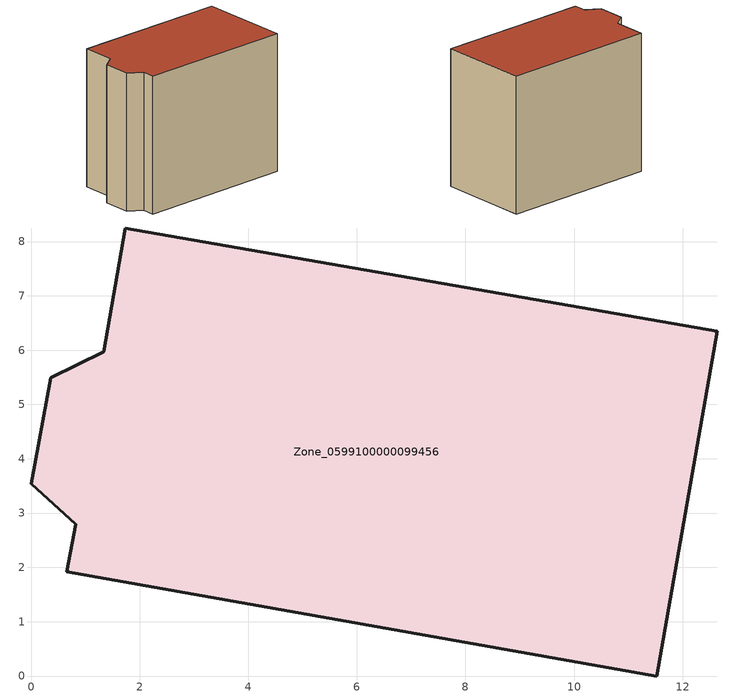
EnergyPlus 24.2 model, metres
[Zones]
Zone_0599100000099456
 floor ground (C_G): 12.64,6.35 11.52,0 0.66,1.92 0.82,2.8 0,3.54 0.36,5.49 1.34,5.97 1.74,8.25 z0
 wall outside (C_F): 11.52,0 12.64,6.35 1.74,8.25 1.34,5.97 0.36,5.49 0,3.54 0.82,2.8 0.66,1.92 11.52,0 z0:9.79
 roof outside (C_R): 1.34,5.97 0.36,5.49 0,3.54 0.82,2.8 0.66,1.92 11.52,0 12.64,6.35 1.74,8.25 z9.79
[BUILDING]
Pand.0599100000099456: North Axis=0; Terrain=City; Loads Convergence Tolerance Value=0.04; Temperature Convergence Tolerance Value=0.4; Solar Distribution=FullExterior; Maximum Number of Warmup Days=25; Minimum Number of Warmup Days=1
[Site:Location]
Rotterdam.The.Hague.AP_ZH_NLD Design_Conditions: Latitude=51.96; Longitude=4.45; Time Zone=1; Elevation=-4.5
[SITE:GROUNDTEMPERATURE:BUILDINGSURFACE]
18, 18, 18, 18, 18, 18, 18, 18, 18, 18, 18, 18
[MATERIAL] Thermal Absorptance=0.9; Solar Absorptance=0.7; Visible Absorptance=0.7
Name | Roughness | Thickness | Conductivity | Density | Specific Heat
G.TI.1946 | MediumSmooth | 0.15 | 1 | 540 | 1210
F.TI.1946 | Rough | 0.3 | 0.857143 | 1920 | 840
R.TI.1946 | MediumRough | 0.2 | 0.1 | 1500 | 1000
[CONSTRUCTION]
C_G: G.TI.1946
C_F: F.TI.1946
C_R: R.TI.1946
[ZONE]
Zone_0599100000099456: Type=1; Multiplier=1; Ceiling Height=Autocalculate; Volume=Autocalculate; Floor Area=autocalculate; Part of Total Floor Area=Yes
[ZONEINFILTRATION:DESIGNFLOWRATE]
Infil_Zone_0599100000099456: Zone or ZoneList or Space or SpaceList=Zone_0599100000099456; Schedule=AlwaysOn; Design Flow Rate Calculation Method=Flow/Area; Flow Rate per Floor Area=0.003; Constant Term Coefficient=1; Temperature Term Coefficient=0; Velocity Term Coefficient=0; Velocity Squared Term Coefficient=0
[HVACTEMPLATE:ZONE:IDEALLOADSAIRSYSTEM]
Zone_0599100000099456: Maximum Heating Supply Air Temperature=50; Minimum Cooling Supply Air Temperature=13; Maximum Heating Supply Air Humidity Ratio=0.0156; Minimum Cooling Supply Air Humidity Ratio=0.0077; Heating Limit=NoLimit; Cooling Limit=NoLimit; Dehumidification Control Type=ConstantSensibleHeatRatio; Cooling Sensible Heat Ratio=0.7; Dehumidification Setpoint=60; Humidification Control Type=None; Humidification Setpoint=30; Outdoor Air Method=None; Outdoor Air Flow Rate per Person=0.00944; Outdoor Air Flow Rate per Zone Floor Area=0; Outdoor Air Flow Rate per Zone=0; Demand Controlled Ventilation Type=None; Outdoor Air Economizer Type=NoEconomizer; Heat Recovery Type=None; Sensible Heat Recovery Effectiveness=0.7; Latent Heat Recovery Effectiveness=0.65
[ZONECONTROL:THERMOSTAT]
ThermostatControl_Zone_0599100000099456: Zone or ZoneList=Zone_0599100000099456; Control Type Schedule=DualSetpointControlType; Control 1=Thermostat_Zone_0599100000099456; Temperature Difference Between Cutout And Setpoint=0
[THERMOSTATSETPOINT:DUALSETPOINT]
Thermostat_Zone_0599100000099456: Heating Setpoint Temperature Schedule=HeatingSetpoint_Zone_0599100000099456; Cooling Setpoint Temperature Schedule=CoolingSetpoint_Zone_0599100000099456
[SCHEDULE:COMPACT]
HeatingSetpoint_Zone_0599100000099456: Through: 12/31, For: AllDays, Until: 24:00, 21
CoolingSetpoint_Zone_0599100000099456: Through: 12/31, For: AllDays, Until: 24:00, 24
DualSetpointControlType: Through: 12/31, For: AllDays, Until: 24:00, 4
AlwaysOn: Through: 12/31, For: AllDays, Until: 24:00, 1
